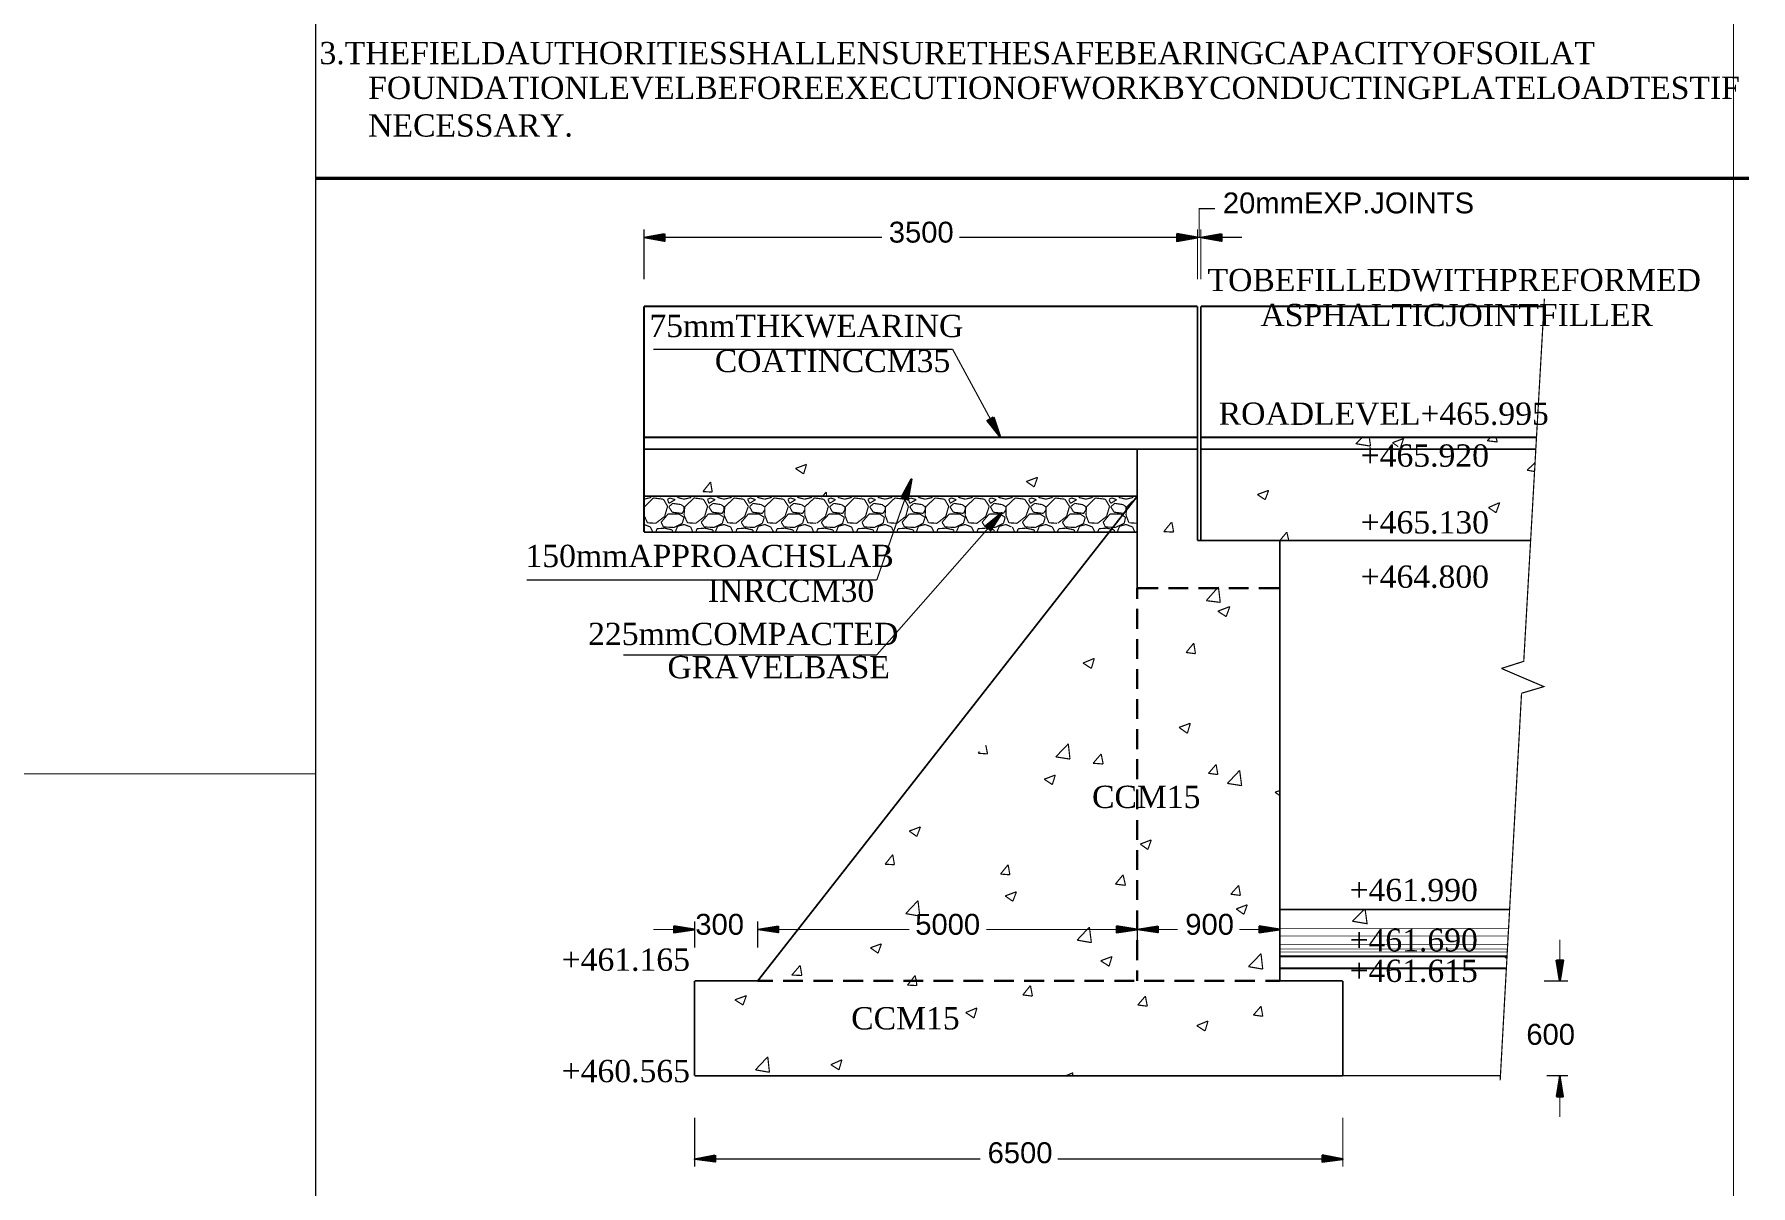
# Model space of a CAD drawing. Header units: millimetres. Extents: x 5 to 839, y 41 to 552.
# Drawn here: x 711.8 to 835.1, y 338.3 to 421 of the extents above; entities that cross this region are included whole.
import ezdxf

# ---------------------------------------------------------------- set-up
doc = ezdxf.new("R2010")
doc.units = ezdxf.units.MM
for name, color, linetype in [('H', 7, 'Continuous'), ('P', 7, 'Continuous'), ('T', 7, 'Continuous')]:
    doc.layers.add(name, color=color, linetype=linetype)

msp = doc.modelspace()

# ---------------------------------------------------------------- hatches: boundary and pattern name
at = {"layer": 'H', "linetype": 'Continuous'}
for points in [[(757.096, 406.135), (755.615, 406.382), (757.096, 406.647), (757.096, 406.135)], [(793.891, 406.135), (793.891, 406.647), (795.373, 406.382), (793.891, 406.135)], [(793.891, 406.135), (793.891, 406.647), (795.373, 406.382), (793.891, 406.135)], [(797.101, 406.135), (795.62, 406.382), (797.101, 406.647), (797.101, 406.135)], [(781.191, 392.042), (780.256, 393.224), (780.733, 393.471), (781.191, 392.042)], [(774.594, 387.544), (774.118, 387.72), (774.841, 389.026), (774.594, 387.544)], [(780.521, 385.357), (780.168, 385.692), (781.315, 386.609), (780.521, 385.357)], [(757.784, 356.482), (757.784, 356.941), (759.266, 356.694), (757.784, 356.482)], [(765.281, 356.482), (763.799, 356.694), (765.281, 356.941), (765.281, 356.482)], [(765.281, 356.482), (763.799, 356.694), (765.281, 356.941), (765.281, 356.482)], [(789.57, 356.482), (789.57, 356.941), (791.051, 356.694), (789.57, 356.482)], [(792.533, 356.482), (791.051, 356.694), (792.533, 356.941), (792.533, 356.482)], [(799.818, 356.482), (799.818, 356.941), (801.299, 356.694), (799.818, 356.482)], [(821.408, 353.007), (821.196, 354.489), (821.655, 354.489), (821.408, 353.007)], [(821.196, 344.699), (821.408, 346.198), (821.655, 344.699), (821.196, 344.699)], [(760.748, 340.007), (759.266, 340.219), (760.748, 340.466), (760.748, 340.007)], [(804.351, 340.007), (804.351, 340.466), (805.833, 340.219), (804.351, 340.007)]]:
    msp.add_hatch(color=256, dxfattribs=at).paths.add_polyline_path(points)

# ---------------------------------------------------------------- linework, layer by layer
at = {"layer": 'P'}
for points, const_width in [([(6.738, 41.769), (833.878, 41.769), (833.878, 551.886), (6.738, 551.886), (833.878, 551.886)], 0.085), ([(732.032, 41.769), (732.032, 551.886)], 0.085), ([(732.032, 410.633), (834.99, 410.633)], 0.254), ([(795.496, 406.4), (795.496, 408.464), (796.643, 408.464)], 0.085), ([(755.615, 403.384), (755.615, 406.982)], 0.085), ([(795.373, 403.384), (795.373, 406.982)], 0.085), ([(795.373, 403.384), (795.373, 406.982)], 0.085), ([(795.62, 403.384), (795.62, 406.982)], 0.085), ([(757.096, 406.4), (772.724, 406.4)], 0.085), ([(793.891, 406.4), (778.263, 406.4)], 0.085), ([(793.891, 406.4), (792.445, 406.4)], 0.085), ([(795.62, 406.4), (795.373, 406.4)], 0.085), ([(797.101, 406.4), (798.583, 406.4)], 0.085), ([(820.297, 401.99), (818.815, 375.955), (817.21, 375.444)], 0.085), ([(755.615, 401.443), (755.615, 385.233)], 0.127), ([(795.373, 401.443), (755.615, 401.443)], 0.127), ([(795.373, 401.443), (795.373, 384.634)], 0.127), ([(795.62, 401.443), (795.62, 384.634)], 0.127), ([(820.261, 401.443), (795.62, 401.443)], 0.127), ([(777.787, 398.357), (756.285, 398.357)], 0.085), ([(780.503, 393.347), (777.787, 398.357)], 0.085), ([(755.615, 392.042), (795.373, 392.042)], 0.127), ([(795.62, 392.042), (819.714, 392.042)], 0.127), ([(791.051, 391.195), (755.615, 391.195)], 0.127), ([(791.051, 391.195), (795.373, 391.195)], 0.127), ([(791.051, 381.212), (791.051, 391.195)], 0.127), ([(795.62, 391.195), (819.662, 391.195)], 0.127), ([(806.75, 391.583), (807.226, 392.042)], 0.085), ([(807.808, 391.407), (806.75, 391.583)], 0.085), ([(807.72, 392.042), (807.808, 391.407)], 0.085), ([(809.378, 391.654), (810.189, 391.954)], 0.085), ([(809.378, 391.654), (809.801, 391.372)], 0.085), ([(809.978, 391.372), (810.189, 391.954)], 0.085), ([(816.187, 391.795), (816.451, 392.042)], 0.085), ([(816.187, 391.795), (816.91, 391.707)], 0.085), ([(816.91, 391.707), (816.822, 392.042)], 0.085), ([(766.498, 389.802), (767.292, 390.102)], 0.085), ([(766.498, 389.802), (767.08, 389.414)], 0.085), ([(767.08, 389.414), (767.292, 390.102)], 0.085), ([(819.062, 389.678), (819.626, 390.225)], 0.085), ([(819.062, 389.678), (819.573, 389.59)], 0.085), ([(759.848, 388.144), (760.395, 388.832)], 0.085), ([(760.518, 388.108), (760.395, 388.832)], 0.085), ([(783.078, 388.867), (783.89, 389.167)], 0.085), ([(783.078, 388.867), (783.643, 388.479)], 0.085), ([(783.643, 388.479), (783.89, 389.167)], 0.085), ([(791.051, 387.809), (755.615, 387.809)], 0.127), ([(755.615, 387.597), (756.126, 387.72)], 0.085), ([(756.285, 387.685), (755.65, 387.05)], 0.085), ([(756.126, 387.72), (756.126, 387.809)], 0.085), ([(757.008, 387.597), (756.285, 387.685)], 0.085), ([(756.973, 387.809), (756.761, 387.773)], 0.085), ([(757.308, 387.085), (757.008, 387.597)], 0.085), ([(757.484, 387.685), (757.308, 387.597)], 0.085), ([(757.308, 387.597), (757.396, 387.297)], 0.085), ([(757.396, 387.297), (757.855, 387.562)], 0.085), ([(757.678, 387.297), (757.396, 387.05)], 0.085), ([(757.855, 387.562), (757.484, 387.685)], 0.085), ([(758.278, 387.209), (757.678, 387.297)], 0.085), ([(757.978, 387.809), (758.031, 387.72)], 0.085), ([(758.031, 387.72), (758.49, 387.597)], 0.085), ([(758.49, 387.05), (758.278, 387.209)], 0.085), ([(758.49, 387.597), (759.001, 387.72)], 0.085), ([(759.213, 387.685), (758.543, 387.05)], 0.085), ([(759.001, 387.72), (759.001, 387.809)], 0.085), ([(759.883, 387.597), (759.213, 387.685)], 0.085), ([(759.848, 387.809), (759.672, 387.773)], 0.085), ([(759.848, 388.144), (760.518, 388.108)], 0.085), ([(760.183, 387.085), (759.883, 387.597)], 0.085), ([(760.395, 387.685), (760.183, 387.597)], 0.085), ([(760.183, 387.597), (760.271, 387.297)], 0.085), ([(760.271, 387.297), (760.73, 387.562)], 0.085), ([(760.571, 387.297), (760.271, 387.05)], 0.085), ([(760.73, 387.562), (760.395, 387.685)], 0.085), ([(761.153, 387.209), (760.571, 387.297)], 0.085), ([(760.853, 387.809), (760.906, 387.72)], 0.085), ([(760.906, 387.72), (761.365, 387.597)], 0.085), ([(761.365, 387.05), (761.153, 387.209)], 0.085), ([(761.365, 387.597), (761.877, 387.72)], 0.085), ([(762.088, 387.685), (761.418, 387.05)], 0.085), ([(761.877, 387.72), (761.912, 387.809)], 0.085), ([(762.776, 387.597), (762.088, 387.685)], 0.085), ([(762.723, 387.809), (762.564, 387.773)], 0.085), ([(763.111, 387.085), (762.776, 387.597)], 0.085), ([(763.27, 387.685), (763.058, 387.597)], 0.085), ([(763.058, 387.597), (763.199, 387.297)], 0.085), ([(763.199, 387.297), (763.623, 387.562)], 0.085), ([(763.446, 387.297), (763.199, 387.05)], 0.085), ([(763.623, 387.562), (763.27, 387.685)], 0.085), ([(764.028, 387.209), (763.446, 387.297)], 0.085), ([(763.746, 387.809), (763.782, 387.72)], 0.085), ([(763.782, 353.007), (791.051, 387.809)], 0.127), ([(763.782, 387.72), (764.293, 387.597)], 0.085), ([(764.293, 387.05), (764.028, 387.209)], 0.085), ([(764.293, 387.597), (764.752, 387.72)], 0.085), ([(764.963, 387.685), (764.293, 387.05)], 0.085), ([(764.752, 387.72), (764.805, 387.809)], 0.085), ([(765.651, 387.597), (764.963, 387.685)], 0.085), ([(765.598, 387.809), (765.44, 387.773)], 0.085), ([(765.986, 387.085), (765.651, 387.597)], 0.085), ([(766.145, 387.685), (765.951, 387.597)], 0.085), ([(765.951, 387.597), (766.075, 387.297)], 0.085), ([(766.075, 387.297), (766.498, 387.562)], 0.085), ([(766.374, 387.297), (766.075, 387.05)], 0.085), ([(766.498, 387.562), (766.145, 387.685)], 0.085), ([(766.921, 387.209), (766.374, 387.297)], 0.085), ([(766.621, 387.809), (766.657, 387.72)], 0.085), ([(766.657, 387.72), (767.168, 387.597)], 0.085), ([(767.168, 387.05), (766.921, 387.209)], 0.085), ([(767.168, 387.597), (767.644, 387.72)], 0.085), ([(767.856, 387.685), (767.168, 387.05)], 0.085), ([(767.644, 387.72), (767.68, 387.809)], 0.085), ([(768.526, 387.597), (767.856, 387.685)], 0.085), ([(768.526, 387.809), (768.315, 387.773)], 0.085), ([(768.438, 387.809), (768.703, 388.108)], 0.085), ([(768.862, 387.085), (768.526, 387.597)], 0.085), ([(768.738, 387.809), (768.703, 388.108)], 0.085), ([(769.038, 387.685), (768.826, 387.597)], 0.085), ([(768.826, 387.597), (768.95, 387.297)], 0.085), ([(768.95, 387.297), (769.373, 387.562)], 0.085), ([(769.25, 387.297), (768.95, 387.05)], 0.085), ([(769.373, 387.562), (769.038, 387.685)], 0.085), ([(769.796, 387.209), (769.25, 387.297)], 0.085), ([(769.549, 387.809), (769.549, 387.72)], 0.085), ([(769.549, 387.72), (770.043, 387.597)], 0.085), ([(770.043, 387.05), (769.796, 387.209)], 0.085), ([(770.043, 387.597), (770.52, 387.72)], 0.085), ([(770.731, 387.685), (770.096, 387.05)], 0.085), ([(770.52, 387.72), (770.555, 387.809)], 0.085), ([(771.437, 387.597), (770.731, 387.685)], 0.085), ([(771.402, 387.809), (771.19, 387.773)], 0.085), ([(771.737, 387.085), (771.437, 387.597)], 0.085), ([(771.913, 387.685), (771.701, 387.597)], 0.085), ([(771.701, 387.597), (771.825, 387.297)], 0.085), ([(771.825, 387.297), (772.248, 387.562)], 0.085), ([(772.125, 387.297), (771.825, 387.05)], 0.085), ([(772.248, 387.562), (771.913, 387.685)], 0.085), ([(772.724, 387.209), (772.125, 387.297)], 0.085), ([(774.365, 387.632), (772.336, 381.794)], 0.085), ([(772.425, 387.809), (772.425, 387.72)], 0.085), ([(772.425, 387.72), (772.936, 387.597)], 0.085), ([(772.936, 387.05), (772.724, 387.209)], 0.085), ([(772.936, 387.597), (773.43, 387.72)], 0.085), ([(773.642, 387.685), (772.971, 387.05)], 0.085), ([(773.43, 387.72), (773.43, 387.809)], 0.085), ([(774.33, 387.597), (773.606, 387.685)], 0.085), ([(774.277, 387.809), (774.065, 387.773)], 0.085), ([(774.612, 387.085), (774.33, 387.597)], 0.085), ([(774.788, 387.685), (774.612, 387.597)], 0.085), ([(774.612, 387.597), (774.7, 387.297)], 0.085), ([(774.7, 387.297), (775.176, 387.562)], 0.085), ([(775, 387.297), (774.7, 387.05)], 0.085), ([(775.176, 387.562), (774.788, 387.685)], 0.085), ([(775.6, 387.209), (775, 387.297)], 0.085), ([(775.3, 387.809), (775.335, 387.72)], 0.085), ([(775.335, 387.72), (775.811, 387.597)], 0.085), ([(775.811, 387.05), (775.6, 387.209)], 0.085), ([(775.811, 387.597), (776.323, 387.72)], 0.085), ([(776.534, 387.685), (775.847, 387.05)], 0.085), ([(776.323, 387.72), (776.323, 387.809)], 0.085), ([(777.205, 387.597), (776.534, 387.685)], 0.085), ([(777.169, 387.809), (776.993, 387.773)], 0.085), ([(777.505, 387.085), (777.205, 387.597)], 0.085), ([(777.716, 387.685), (777.505, 387.597)], 0.085), ([(777.505, 387.597), (777.628, 387.297)], 0.085), ([(777.593, 387.297), (778.051, 387.562)], 0.085), ([(777.875, 387.297), (777.593, 387.05)], 0.085), ([(778.051, 387.562), (777.716, 387.685)], 0.085), ([(778.475, 387.209), (777.875, 387.297)], 0.085), ([(778.175, 387.809), (778.228, 387.72)], 0.085), ([(778.228, 387.72), (778.686, 387.597)], 0.085), ([(778.686, 387.05), (778.475, 387.209)], 0.085), ([(778.686, 387.597), (779.198, 387.72)], 0.085), ([(779.41, 387.685), (778.722, 387.05)], 0.085), ([(779.198, 387.72), (779.233, 387.809)], 0.085), ([(780.08, 387.597), (779.41, 387.685)], 0.085), ([(780.045, 387.809), (779.868, 387.773)], 0.085), ([(780.415, 387.085), (780.08, 387.597)], 0.085), ([(780.591, 387.685), (780.38, 387.597)], 0.085), ([(780.38, 387.562), (780.503, 387.297)], 0.085), ([(780.503, 387.297), (780.927, 387.562)], 0.085), ([(780.768, 387.297), (780.503, 387.05)], 0.085), ([(780.927, 387.562), (780.591, 387.685)], 0.085), ([(781.35, 387.209), (780.768, 387.297)], 0.085), ([(781.05, 387.809), (781.103, 387.72)], 0.085), ([(781.103, 387.72), (781.614, 387.597)], 0.085), ([(781.614, 387.05), (781.35, 387.209)], 0.085), ([(781.614, 387.597), (782.073, 387.72)], 0.085), ([(782.285, 387.685), (781.614, 387.05)], 0.085), ([(782.073, 387.72), (782.108, 387.809)], 0.085), ([(782.955, 387.597), (782.285, 387.685)], 0.085), ([(782.92, 387.809), (782.743, 387.773)], 0.085), ([(783.308, 387.085), (782.955, 387.597)], 0.085), ([(783.467, 387.685), (783.255, 387.597)], 0.085), ([(783.255, 387.562), (783.378, 387.297)], 0.085), ([(783.378, 387.297), (783.802, 387.562)], 0.085), ([(783.678, 387.297), (783.378, 387.05)], 0.085), ([(783.802, 387.562), (783.467, 387.685)], 0.085), ([(784.225, 387.209), (783.678, 387.297)], 0.085), ([(783.943, 387.809), (783.978, 387.72)], 0.085), ([(783.978, 387.72), (784.49, 387.597)], 0.085), ([(784.49, 387.05), (784.225, 387.209)], 0.085), ([(784.49, 387.597), (784.948, 387.72)], 0.085), ([(785.16, 387.685), (784.525, 387.05)], 0.085), ([(784.948, 387.72), (785.001, 387.809)], 0.085), ([(785.848, 387.597), (785.16, 387.685)], 0.085), ([(785.848, 387.809), (785.636, 387.773)], 0.085), ([(786.183, 387.085), (785.848, 387.597)], 0.085), ([(786.342, 387.685), (786.13, 387.597)], 0.085), ([(786.13, 387.562), (786.253, 387.297)], 0.085), ([(786.253, 387.297), (786.694, 387.562)], 0.085), ([(786.553, 387.297), (786.253, 387.05)], 0.085), ([(786.694, 387.562), (786.342, 387.685)], 0.085), ([(787.118, 387.209), (786.553, 387.297)], 0.085), ([(786.853, 387.809), (786.853, 387.72)], 0.085), ([(786.853, 387.72), (787.365, 387.597)], 0.085), ([(787.365, 387.05), (787.118, 387.209)], 0.085), ([(787.365, 387.597), (787.823, 387.72)], 0.085), ([(788.035, 387.685), (787.4, 387.05)], 0.085), ([(787.823, 387.72), (787.876, 387.809)], 0.085), ([(788.758, 387.597), (788.035, 387.685)], 0.085), ([(788.723, 387.809), (788.511, 387.773)], 0.085), ([(789.058, 387.085), (788.758, 387.597)], 0.085), ([(789.234, 387.685), (789.023, 387.597)], 0.085), ([(789.023, 387.562), (789.146, 387.297)], 0.085), ([(789.146, 387.297), (789.57, 387.562)], 0.085), ([(790.028, 387.209), (789.428, 387.297), (789.146, 387.05)], 0.085), ([(789.57, 387.562), (789.234, 387.685)], 0.085), ([(789.728, 387.809), (789.728, 387.72)], 0.085), ([(789.728, 387.72), (790.24, 387.597)], 0.085), ([(790.24, 387.05), (790.028, 387.209)], 0.085), ([(790.24, 387.597), (790.751, 387.72)], 0.085), ([(790.963, 387.685), (790.293, 387.05)], 0.085), ([(790.751, 387.72), (790.751, 387.809)], 0.085), ([(791.051, 387.632), (790.928, 387.685)], 0.085), ([(799.677, 387.932), (800.488, 388.232)], 0.085), ([(799.677, 387.932), (800.241, 387.562)], 0.085), ([(800.241, 387.562), (800.488, 388.232)], 0.085), ([(816.275, 386.997), (817.086, 387.35)], 0.085), ([(816.822, 386.627), (817.086, 387.35)], 0.085), ([(755.65, 387.05), (755.615, 386.45)], 0.085), ([(755.615, 386.45), (755.862, 385.904)], 0.085), ([(755.862, 385.904), (756.461, 385.868)], 0.085), ([(756.461, 385.868), (757.096, 386.362)], 0.085), ([(756.849, 385.939), (757.343, 386.539)], 0.085), ([(757.008, 385.604), (756.849, 385.939)], 0.085), ([(757.096, 386.362), (757.308, 387.085)], 0.085), ([(757.343, 386.539), (758.119, 386.539)], 0.085), ([(757.396, 387.05), (757.643, 386.662)], 0.085), ([(757.643, 386.662), (758.366, 386.574)], 0.085), ([(758.119, 386.539), (758.49, 386.292)], 0.085), ([(758.366, 386.574), (758.49, 386.838)], 0.085), ([(758.49, 386.292), (758.366, 385.868)], 0.085), ([(758.543, 387.05), (758.49, 386.45)], 0.085), ([(758.49, 386.838), (758.49, 387.05)], 0.085), ([(758.49, 386.45), (758.737, 385.904)], 0.085), ([(758.737, 385.904), (759.337, 385.868)], 0.085), ([(759.337, 385.868), (759.972, 386.362)], 0.085), ([(759.725, 385.939), (760.236, 386.539)], 0.085), ([(759.936, 385.604), (759.725, 385.939)], 0.085), ([(759.972, 386.362), (760.183, 387.085)], 0.085), ([(760.236, 386.539), (760.995, 386.539)], 0.085), ([(760.271, 387.05), (760.518, 386.662)], 0.085), ([(760.518, 386.662), (761.242, 386.574)], 0.085), ([(760.995, 386.539), (761.365, 386.292)], 0.085), ([(761.242, 386.574), (761.365, 386.838)], 0.085), ([(761.365, 386.292), (761.242, 385.868)], 0.085), ([(761.418, 387.05), (761.365, 386.45)], 0.085), ([(761.365, 386.838), (761.365, 387.05)], 0.085), ([(761.365, 386.45), (761.63, 385.904)], 0.085), ([(761.63, 385.904), (762.212, 385.868)], 0.085), ([(762.212, 385.868), (762.847, 386.362)], 0.085), ([(762.6, 385.939), (763.111, 386.539)], 0.085), ([(762.811, 385.604), (762.6, 385.939)], 0.085), ([(762.847, 386.362), (763.111, 387.085)], 0.085), ([(763.111, 386.539), (763.87, 386.539)], 0.085), ([(763.199, 387.05), (763.411, 386.662)], 0.085), ([(763.411, 386.662), (764.117, 386.574)], 0.085), ([(763.87, 386.539), (764.258, 386.292)], 0.085), ([(764.117, 386.574), (764.293, 386.838)], 0.085), ([(764.258, 386.292), (764.117, 385.868)], 0.085), ([(764.293, 387.05), (764.293, 386.45)], 0.085), ([(764.293, 386.838), (764.293, 387.05)], 0.085), ([(764.293, 386.45), (764.505, 385.904)], 0.085), ([(764.505, 385.904), (765.087, 385.868)], 0.085), ([(765.087, 385.868), (765.739, 386.362)], 0.085), ([(765.475, 385.939), (765.986, 386.539)], 0.085), ([(765.687, 385.604), (765.475, 385.939)], 0.085), ([(765.739, 386.362), (765.986, 387.085)], 0.085), ([(765.986, 386.539), (766.745, 386.539)], 0.085), ([(766.075, 387.05), (766.286, 386.662)], 0.085), ([(766.286, 386.662), (767.009, 386.574)], 0.085), ([(766.745, 386.539), (767.133, 386.292)], 0.085), ([(767.009, 386.574), (767.168, 386.838)], 0.085), ([(767.133, 386.292), (767.009, 385.868)], 0.085), ([(767.168, 387.05), (767.168, 386.45)], 0.085), ([(767.168, 386.838), (767.168, 387.05)], 0.085), ([(767.168, 386.45), (767.38, 385.904)], 0.085), ([(767.38, 385.904), (767.98, 385.868)], 0.085), ([(768.015, 385.868), (768.65, 386.362)], 0.085), ([(768.35, 385.939), (768.914, 386.539)], 0.085), ([(768.562, 385.604), (768.35, 385.939)], 0.085), ([(768.65, 386.362), (768.862, 387.085)], 0.085), ([(768.914, 386.539), (769.62, 386.539)], 0.085), ([(768.95, 387.05), (769.161, 386.662)], 0.085), ([(769.161, 386.662), (769.885, 386.574)], 0.085), ([(769.62, 386.539), (770.008, 386.292)], 0.085), ([(769.885, 386.574), (770.043, 386.838)], 0.085), ([(770.008, 386.292), (769.885, 385.868)], 0.085), ([(770.096, 387.05), (770.043, 386.45)], 0.085), ([(770.043, 386.838), (770.043, 387.05)], 0.085), ([(770.043, 386.45), (770.255, 385.904)], 0.085), ([(770.255, 385.904), (770.89, 385.868)], 0.085), ([(770.89, 385.868), (771.525, 386.362)], 0.085), ([(771.278, 385.939), (771.79, 386.539)], 0.085), ([(771.437, 385.604), (771.278, 385.939)], 0.085), ([(771.525, 386.362), (771.737, 387.085)], 0.085), ([(771.79, 386.539), (772.548, 386.539)], 0.085), ([(771.825, 387.05), (772.089, 386.662)], 0.085), ([(772.089, 386.662), (772.795, 386.574)], 0.085), ([(772.548, 386.539), (772.883, 386.292)], 0.085), ([(772.795, 386.574), (772.936, 386.838)], 0.085), ([(772.883, 386.292), (772.795, 385.868)], 0.085), ([(772.971, 387.05), (772.936, 386.45)], 0.085), ([(772.936, 386.838), (772.936, 387.05)], 0.085), ([(772.936, 386.45), (773.148, 385.904)], 0.085), ([(773.183, 385.904), (773.783, 385.868)], 0.085), ([(773.783, 385.868), (774.418, 386.362)], 0.085), ([(774.153, 385.939), (774.665, 386.539)], 0.085), ([(774.33, 385.604), (774.153, 385.939)], 0.085), ([(774.418, 386.362), (774.612, 387.085)], 0.085), ([(774.665, 386.539), (775.423, 386.539)], 0.085), ([(774.7, 387.05), (774.965, 386.662)], 0.085), ([(774.965, 386.662), (775.67, 386.574)], 0.085), ([(775.423, 386.539), (775.811, 386.292)], 0.085), ([(775.67, 386.574), (775.811, 386.838)], 0.085), ([(775.811, 386.292), (775.67, 385.868)], 0.085), ([(775.847, 387.05), (775.811, 386.45)], 0.085), ([(775.811, 386.838), (775.811, 387.05)], 0.085), ([(775.811, 386.45), (776.058, 385.904)], 0.085), ([(776.058, 385.904), (776.658, 385.868)], 0.085), ([(776.658, 385.868), (777.293, 386.362)], 0.085), ([(777.028, 385.939), (777.54, 386.539)], 0.085), ([(777.24, 385.604), (777.028, 385.939)], 0.085), ([(777.293, 386.362), (777.505, 387.085)], 0.085), ([(777.54, 386.539), (778.298, 386.539)], 0.085), ([(777.593, 387.05), (777.84, 386.662)], 0.085), ([(777.84, 386.662), (778.563, 386.574)], 0.085), ([(778.298, 386.539), (778.686, 386.292)], 0.085), ([(778.563, 386.574), (778.686, 386.838)], 0.085), ([(778.686, 386.292), (778.563, 385.868)], 0.085), ([(778.722, 387.05), (778.686, 386.45)], 0.085), ([(778.686, 386.838), (778.686, 387.05)], 0.085), ([(778.686, 386.45), (778.933, 385.904)], 0.085), ([(778.933, 385.904), (779.533, 385.868)], 0.085), ([(779.533, 385.868), (780.168, 386.362)], 0.085), ([(779.903, 385.939), (780.415, 386.539)], 0.085), ([(780.133, 385.604), (779.903, 385.939)], 0.085), ([(780.168, 386.362), (780.415, 387.085)], 0.085), ([(780.415, 386.539), (781.191, 386.539)], 0.085), ([(780.503, 387.05), (780.715, 386.662)], 0.085), ([(780.715, 386.662), (781.438, 386.574)], 0.085), ([(781.191, 386.539), (781.562, 386.292)], 0.085), ([(781.438, 386.574), (781.614, 386.838)], 0.085), ([(781.562, 386.292), (781.438, 385.868)], 0.085), ([(781.614, 387.05), (781.614, 386.45)], 0.085), ([(781.614, 386.838), (781.614, 387.05)], 0.085), ([(781.614, 386.45), (781.826, 385.904)], 0.085), ([(781.826, 385.904), (782.408, 385.868)], 0.085), ([(782.408, 385.868), (783.043, 386.362)], 0.085), ([(782.796, 385.939), (783.308, 386.539)], 0.085), ([(783.008, 385.604), (782.796, 385.939)], 0.085), ([(783.043, 386.362), (783.308, 387.085)], 0.085), ([(783.308, 386.539), (784.066, 386.539)], 0.085), ([(783.378, 387.05), (783.59, 386.662)], 0.085), ([(783.59, 386.662), (784.313, 386.574)], 0.085), ([(784.066, 386.539), (784.437, 386.292)], 0.085), ([(784.313, 386.574), (784.49, 386.838)], 0.085), ([(784.437, 386.292), (784.313, 385.868)], 0.085), ([(784.49, 387.05), (784.49, 386.45)], 0.085), ([(784.49, 386.838), (784.49, 387.05)], 0.085), ([(784.49, 386.45), (784.701, 385.904)], 0.085), ([(784.701, 385.904), (785.283, 385.868)], 0.085), ([(785.336, 385.868), (785.971, 386.362)], 0.085), ([(785.671, 385.939), (786.218, 386.539)], 0.085), ([(785.883, 385.604), (785.671, 385.939)], 0.085), ([(785.971, 386.362), (786.183, 387.085)], 0.085), ([(786.218, 386.539), (786.941, 386.539)], 0.085), ([(786.253, 387.05), (786.483, 386.662)], 0.085), ([(786.483, 386.662), (787.241, 386.574)], 0.085), ([(786.941, 386.539), (787.312, 386.292)], 0.085), ([(787.188, 386.574), (787.365, 386.838)], 0.085), ([(787.312, 386.292), (787.188, 385.868)], 0.085), ([(787.4, 387.05), (787.365, 386.45)], 0.085), ([(787.365, 386.838), (787.365, 387.05)], 0.085), ([(787.365, 386.45), (787.576, 385.904)], 0.085), ([(787.576, 385.904), (788.211, 385.868)], 0.085), ([(788.211, 385.868), (788.846, 386.362)], 0.085), ([(788.599, 385.939), (789.093, 386.539)], 0.085), ([(788.758, 385.604), (788.599, 385.939)], 0.085), ([(788.846, 386.362), (789.058, 387.085)], 0.085), ([(789.093, 386.539), (789.869, 386.539)], 0.085), ([(789.146, 387.05), (789.393, 386.662)], 0.085), ([(789.393, 386.662), (790.116, 386.574)], 0.085), ([(789.869, 386.539), (790.205, 386.292)], 0.085), ([(790.116, 386.574), (790.24, 386.838)], 0.085), ([(790.205, 386.292), (790.116, 385.868)], 0.085), ([(790.293, 387.05), (790.24, 386.45)], 0.085), ([(790.24, 386.838), (790.24, 387.05)], 0.085), ([(790.24, 386.45), (790.452, 385.904)], 0.085), ([(790.487, 385.904), (791.051, 385.868)], 0.085), ([(792.956, 385.269), (793.503, 385.939)], 0.085), ([(793.662, 385.233), (793.538, 385.939)], 0.085), ([(816.275, 386.997), (816.822, 386.627)], 0.085), ([(780.344, 385.516), (772.336, 376.414), (754.133, 376.414)], 0.085), ([(791.051, 385.233), (755.615, 385.233)], 0.127), ([(755.615, 385.78), (756.073, 385.604)], 0.085), ([(756.073, 385.604), (756.25, 385.233)], 0.085), ([(756.461, 385.233), (756.55, 385.48)], 0.085), ([(757.096, 385.516), (756.55, 385.48)], 0.085), ([(757.767, 385.568), (757.008, 385.604)], 0.085), ([(757.767, 385.568), (757.008, 385.604)], 0.085), ([(757.643, 385.392), (757.096, 385.516)], 0.085), ([(757.678, 385.233), (757.643, 385.392)], 0.085), ([(758.366, 385.868), (757.767, 385.568)], 0.085), ([(757.855, 385.233), (758.031, 385.657)], 0.085), ([(758.031, 385.657), (758.49, 385.78)], 0.085), ([(758.49, 385.78), (758.966, 385.604)], 0.085), ([(758.966, 385.604), (759.125, 385.233)], 0.085), ([(759.337, 385.233), (759.425, 385.48)], 0.085), ([(759.972, 385.516), (759.425, 385.48)], 0.085), ([(760.659, 385.568), (759.936, 385.604)], 0.085), ([(760.659, 385.568), (759.936, 385.604)], 0.085), ([(760.571, 385.392), (759.972, 385.516)], 0.085), ([(760.571, 385.233), (760.571, 385.392)], 0.085), ([(761.242, 385.868), (760.659, 385.568)], 0.085), ([(760.73, 385.233), (760.906, 385.657)], 0.085), ([(760.906, 385.657), (761.365, 385.78)], 0.085), ([(761.365, 385.78), (761.841, 385.604)], 0.085), ([(761.841, 385.604), (762, 385.233)], 0.085), ([(762.212, 385.233), (762.3, 385.48)], 0.085), ([(762.847, 385.516), (762.3, 385.48)], 0.085), ([(763.535, 385.568), (762.811, 385.604)], 0.085), ([(763.535, 385.568), (762.811, 385.604)], 0.085), ([(763.446, 385.392), (762.847, 385.516)], 0.085), ([(763.446, 385.233), (763.446, 385.392)], 0.085), ([(764.117, 385.868), (763.535, 385.568)], 0.085), ([(763.658, 385.233), (763.834, 385.657)], 0.085), ([(763.834, 385.657), (764.293, 385.78)], 0.085), ([(764.293, 385.78), (764.716, 385.604)], 0.085), ([(764.716, 385.604), (764.928, 385.233)], 0.085), ([(765.087, 385.233), (765.175, 385.48)], 0.085), ([(765.739, 385.516), (765.175, 385.48)], 0.085), ([(766.41, 385.568), (765.687, 385.604)], 0.085), ([(766.41, 385.568), (765.687, 385.604)], 0.085), ([(766.322, 385.392), (765.739, 385.516)], 0.085), ([(766.374, 385.233), (766.322, 385.392)], 0.085), ([(767.009, 385.868), (766.41, 385.568)], 0.085), ([(766.533, 385.233), (766.71, 385.657)], 0.085), ([(766.71, 385.657), (767.168, 385.78)], 0.085), ([(767.168, 385.78), (767.644, 385.604)], 0.085), ([(767.644, 385.604), (767.803, 385.233)], 0.085), ([(768.015, 385.233), (768.103, 385.48)], 0.085), ([(768.615, 385.516), (768.103, 385.48)], 0.085), ([(769.285, 385.568), (768.562, 385.604)], 0.085), ([(769.285, 385.568), (768.562, 385.604)], 0.085), ([(769.197, 385.392), (768.615, 385.516)], 0.085), ([(769.25, 385.233), (769.197, 385.392)], 0.085), ([(769.92, 385.868), (769.285, 385.568)], 0.085), ([(769.408, 385.233), (769.585, 385.657)], 0.085), ([(769.585, 385.657), (770.043, 385.78)], 0.085), ([(770.043, 385.78), (770.52, 385.604)], 0.085), ([(770.52, 385.604), (770.678, 385.233)], 0.085), ([(770.89, 385.233), (770.978, 385.48)], 0.085), ([(771.525, 385.516), (770.978, 385.48)], 0.085), ([(772.16, 385.568), (771.437, 385.604)], 0.085), ([(772.16, 385.568), (771.437, 385.604)], 0.085), ([(772.089, 385.392), (771.525, 385.516)], 0.085), ([(772.125, 385.233), (772.089, 385.392)], 0.085), ([(772.795, 385.868), (772.16, 385.568)], 0.085), ([(772.301, 385.233), (772.46, 385.657)], 0.085), ([(772.46, 385.657), (772.936, 385.78)], 0.085), ([(772.936, 385.78), (773.395, 385.604)], 0.085), ([(773.395, 385.604), (773.553, 385.233)], 0.085), ([(773.783, 385.233), (773.853, 385.48)], 0.085), ([(774.418, 385.516), (773.853, 385.48)], 0.085), ([(775.088, 385.568), (774.33, 385.604)], 0.085), ([(775.088, 385.568), (774.33, 385.604)], 0.085), ([(774.965, 385.392), (774.418, 385.516)], 0.085), ([(775, 385.233), (774.965, 385.392)], 0.085), ([(775.67, 385.868), (775.088, 385.568)], 0.085), ([(775.176, 385.233), (775.335, 385.657)], 0.085), ([(775.335, 385.657), (775.811, 385.78)], 0.085), ([(775.811, 385.78), (776.27, 385.604)], 0.085), ([(776.27, 385.604), (776.446, 385.233)], 0.085), ([(776.658, 385.233), (776.728, 385.48)], 0.085), ([(777.293, 385.516), (776.728, 385.48)], 0.085), ([(777.963, 385.568), (777.24, 385.604)], 0.085), ([(777.963, 385.568), (777.24, 385.604)], 0.085), ([(777.875, 385.392), (777.293, 385.516)], 0.085), ([(777.875, 385.233), (777.875, 385.392)], 0.085), ([(778.563, 385.868), (777.963, 385.568)], 0.085), ([(778.051, 385.233), (778.228, 385.657)], 0.085), ([(778.228, 385.657), (778.686, 385.78)], 0.085), ([(778.686, 385.78), (779.145, 385.604)], 0.085), ([(779.145, 385.604), (779.321, 385.233)], 0.085), ([(779.533, 385.233), (779.621, 385.48)], 0.085), ([(780.168, 385.516), (779.621, 385.48)], 0.085), ([(780.838, 385.568), (780.133, 385.604)], 0.085), ([(780.838, 385.568), (780.133, 385.604)], 0.085), ([(780.768, 385.392), (780.168, 385.516)], 0.085), ([(780.768, 385.233), (780.768, 385.392)], 0.085), ([(781.438, 385.868), (780.838, 385.568)], 0.085), ([(780.962, 385.233), (781.138, 385.657)], 0.085), ([(781.138, 385.657), (781.614, 385.78)], 0.085), ([(781.614, 385.78), (782.02, 385.604)], 0.085), ([(782.073, 385.604), (782.249, 385.233)], 0.085), ([(782.408, 385.233), (782.496, 385.48)], 0.085), ([(783.043, 385.516), (782.496, 385.48)], 0.085), ([(783.731, 385.568), (783.008, 385.604)], 0.085), ([(783.731, 385.568), (783.008, 385.604)], 0.085), ([(783.643, 385.392), (783.043, 385.516)], 0.085), ([(783.678, 385.233), (783.643, 385.392)], 0.085), ([(784.313, 385.868), (783.731, 385.568)], 0.085), ([(783.855, 385.233), (784.013, 385.657)], 0.085), ([(784.013, 385.657), (784.49, 385.78)], 0.085), ([(784.49, 385.78), (784.948, 385.604)], 0.085), ([(784.948, 385.604), (785.125, 385.233)], 0.085), ([(785.283, 385.233), (785.424, 385.48)], 0.085), ([(785.918, 385.516), (785.424, 385.48)], 0.085), ([(786.606, 385.568), (785.883, 385.604)], 0.085), ([(786.606, 385.568), (785.883, 385.604)], 0.085), ([(786.518, 385.392), (785.918, 385.516)], 0.085), ([(786.553, 385.233), (786.518, 385.392)], 0.085), ([(787.241, 385.868), (786.606, 385.568)], 0.085), ([(786.73, 385.233), (786.906, 385.657)], 0.085), ([(786.906, 385.657), (787.365, 385.78)], 0.085), ([(787.365, 385.78), (787.823, 385.604)], 0.085), ([(787.823, 385.604), (788, 385.233)], 0.085), ([(788.211, 385.233), (788.3, 385.48)], 0.085), ([(788.846, 385.516), (788.3, 385.48)], 0.085), ([(789.481, 385.568), (788.758, 385.604)], 0.085), ([(789.481, 385.568), (788.758, 385.604)], 0.085), ([(789.393, 385.392), (788.846, 385.516)], 0.085), ([(789.428, 385.233), (789.393, 385.392)], 0.085), ([(790.116, 385.868), (789.481, 385.568)], 0.085), ([(789.605, 385.233), (789.781, 385.657)], 0.085), ([(789.781, 385.657), (790.24, 385.78)], 0.085), ([(790.24, 385.78), (790.716, 385.604)], 0.085), ([(790.716, 385.604), (790.875, 385.233)], 0.085), ([(792.956, 385.269), (793.662, 385.233)], 0.085), ([(801.299, 384.634), (801.793, 385.233)], 0.085), ([(801.934, 384.634), (801.793, 385.233)], 0.085), ([(795.373, 384.634), (801.299, 384.634), (801.299, 381.212)], 0.127), ([(801.299, 384.634), (819.291, 384.634)], 0.127), ([(772.336, 381.794), (747.183, 381.794)], 0.085), ([(792.568, 381.212), (791.051, 381.212)], 0.169), ([(791.051, 381.212), (791.051, 380.436)], 0.169), ([(794.72, 381.212), (793.291, 381.212)], 0.169), ([(796.89, 381.212), (795.443, 381.212)], 0.169), ([(796.008, 380.312), (796.802, 381.212)], 0.085), ([(796.802, 381.212), (796.89, 381.282)], 0.085), ([(797.013, 380.189), (796.89, 381.212), (796.89, 381.282)], 0.085), ([(799.042, 381.212), (797.613, 381.212)], 0.169), ([(801.299, 381.212), (799.765, 381.212)], 0.169), ([(801.299, 381.212), (801.299, 353.007)], 0.127), ([(791.051, 379.73), (791.051, 378.284)], 0.169), ([(796.008, 380.312), (797.013, 380.189)], 0.085), ([(796.837, 379.554), (797.701, 379.889)], 0.085), ([(797.437, 379.166), (797.701, 379.889)], 0.085), ([(796.837, 379.554), (797.437, 379.166)], 0.085), ([(791.051, 377.56), (791.051, 376.132)], 0.169), ([(794.561, 376.59), (795.108, 377.261)], 0.085), ([(795.232, 376.502), (795.108, 377.261)], 0.085), ([(787.153, 375.832), (787.964, 376.167)], 0.085), ([(787.753, 375.444), (787.964, 376.167)], 0.085), ([(794.561, 376.59), (795.232, 376.502)], 0.085), ([(787.153, 375.832), (787.753, 375.444)], 0.085), ([(791.051, 375.408), (791.051, 373.962)], 0.169), ([(817.21, 375.444), (820.261, 374.138), (818.656, 373.662)], 0.085), ([(818.656, 373.662), (817.122, 345.863)], 0.085), ([(791.051, 373.239), (791.051, 371.81)], 0.169), ([(791.051, 371.087), (791.051, 369.641)], 0.169), ([(794.05, 371.21), (794.861, 371.51)], 0.085), ([(794.05, 371.21), (794.65, 370.787)], 0.085), ([(794.65, 370.787), (794.861, 371.51)], 0.085), ([(780.292, 369.305), (780.168, 369.94)], 0.085), ([(785.195, 369.094), (786.095, 370.029)], 0.085), ([(786.218, 368.935), (786.095, 370.029)], 0.085), ([(779.621, 369.358), (779.709, 369.482)], 0.085), ([(779.621, 369.358), (780.292, 369.305)], 0.085), ([(785.195, 369.094), (786.218, 368.935)], 0.085), ([(787.876, 368.635), (788.458, 369.305)], 0.085), ([(787.876, 368.635), (788.599, 368.582)], 0.085), ([(788.599, 368.582), (788.458, 369.305)], 0.085), ([(791.051, 368.935), (791.051, 367.489)], 0.169), ([(621.418, 367.877), (732.032, 367.877)], 0.085), ([(784.366, 367.489), (785.16, 367.788)], 0.085), ([(784.366, 367.489), (784.948, 367.101)], 0.085), ([(784.948, 367.101), (785.16, 367.788)], 0.085), ([(796.167, 367.912), (796.713, 368.547)], 0.085), ([(796.167, 367.912), (796.837, 367.824)], 0.085), ([(796.837, 367.824), (796.713, 368.547)], 0.085), ([(797.525, 367.189), (798.407, 368.124)], 0.085), ([(798.548, 367.03), (798.407, 368.124)], 0.085), ([(791.051, 366.765), (791.051, 365.337)], 0.169), ([(797.525, 367.189), (798.548, 367.03)], 0.085), ([(800.947, 366.554), (801.299, 366.677)], 0.085), ([(800.947, 366.554), (801.299, 366.307)], 0.085), ([(774.665, 363.767), (775.476, 364.067)], 0.085), ([(774.665, 363.767), (775.212, 363.379)], 0.085), ([(775.212, 363.379), (775.476, 364.067)], 0.085), ([(791.051, 364.561), (791.051, 363.132)], 0.169), ([(791.263, 362.832), (792.057, 363.132)], 0.085), ([(791.263, 362.832), (791.81, 362.444)], 0.085), ([(791.81, 362.444), (792.057, 363.132)], 0.085), ([(772.936, 361.386), (773.483, 362.073)], 0.085), ([(772.936, 361.386), (773.606, 361.35)], 0.085), ([(773.606, 361.35), (773.483, 362.073)], 0.085), ([(781.226, 360.68), (781.773, 361.35)], 0.085), ([(781.897, 360.627), (781.773, 361.35)], 0.085), ([(791.051, 362.409), (791.051, 360.962)], 0.169), ([(781.226, 360.68), (781.897, 360.627)], 0.085), ([(789.481, 359.957), (790.028, 360.627)], 0.085), ([(790.205, 359.869), (790.028, 360.627)], 0.085), ([(791.051, 360.257), (791.051, 358.81)], 0.169), ([(774.418, 357.84), (775.3, 358.775)], 0.085), ([(775.423, 357.664), (775.3, 358.775)], 0.085), ([(781.562, 359.11), (782.373, 359.41)], 0.085), ([(781.562, 359.11), (782.108, 358.722)], 0.085), ([(782.108, 358.722), (782.373, 359.41)], 0.085), ([(789.481, 359.957), (790.205, 359.869)], 0.085), ([(797.772, 359.234), (798.336, 359.869)], 0.085), ([(797.772, 359.234), (798.46, 359.145)], 0.085), ([(798.46, 359.145), (798.336, 359.869)], 0.085), ([(774.418, 357.84), (775.423, 357.664)], 0.085), ([(791.051, 358.087), (791.051, 356.658)], 0.169), ([(798.16, 358.175), (798.953, 358.475)], 0.085), ([(798.16, 358.175), (798.707, 357.787)], 0.085), ([(798.707, 357.787), (798.953, 358.475)], 0.085), ([(801.299, 358.14), (817.809, 358.14)], 0.127), ([(807.42, 358.14), (807.561, 357.117), (806.503, 357.293)], 0.085), ([(806.503, 357.293), (807.35, 358.14)], 0.085), ([(757.767, 356.694), (756.285, 356.694)], 0.085), ([(759.248, 355.388), (759.248, 357.293)], 0.085), ([(763.782, 355.388), (763.782, 357.293)], 0.085), ([(763.782, 355.388), (763.782, 357.293)], 0.085), ([(765.263, 356.694), (774.665, 356.694)], 0.085), ([(765.263, 356.694), (766.745, 356.694)], 0.085), ([(789.57, 356.694), (780.203, 356.694)], 0.085), ([(786.73, 355.935), (787.612, 356.87)], 0.085), ([(787.753, 355.759), (787.612, 356.87)], 0.085), ([(791.051, 355.388), (791.051, 357.293)], 0.085), ([(791.051, 355.388), (791.051, 357.293)], 0.085), ([(792.533, 356.694), (793.962, 356.694)], 0.085), ([(799.818, 356.694), (798.371, 356.694)], 0.085), ([(801.299, 355.388), (801.299, 357.293)], 0.085), ([(801.299, 356.782), (817.721, 356.782)], 0.042), ([(771.878, 355.388), (772.672, 355.671)], 0.085), ([(771.878, 355.388), (772.425, 355)], 0.085), ([(772.425, 355), (772.672, 355.671)], 0.085), ([(786.73, 355.935), (787.753, 355.759)], 0.085), ([(791.051, 355.935), (791.051, 354.489)], 0.169), ([(801.299, 356.235), (817.721, 356.235)], 0.042), ([(801.299, 355.635), (817.668, 355.635)], 0.042), ([(801.299, 355.3), (817.633, 355.3)], 0.042), ([(801.299, 355.088), (817.633, 355.088)], 0.042), ([(821.408, 354.489), (821.408, 355.97)], 0.085), ([(766.233, 353.43), (766.833, 354.118)], 0.085), ([(766.957, 353.395), (766.833, 354.118)], 0.085), ([(788.423, 354.453), (789.234, 354.753)], 0.085), ([(788.423, 354.453), (789.023, 354.065)], 0.085), ([(789.023, 354.065), (789.234, 354.753)], 0.085), ([(799.042, 354.03), (799.941, 354.965)], 0.085), ([(799.042, 354.03), (800.065, 353.854)], 0.085), ([(800.065, 353.854), (799.941, 354.965)], 0.085), ([(801.299, 354.753), (817.633, 354.753)], 0.127), ([(801.299, 353.907), (817.545, 353.907)], 0.127), ([(801.299, 354.824), (817.633, 354.824)], 0.042), ([(817.421, 354.753), (817.598, 354.612)], 0.085), ([(763.782, 353.007), (759.248, 353.007)], 0.127), ([(759.248, 353.007), (759.248, 346.198)], 0.127), ([(763.782, 353.007), (764.893, 353.007)], 0.169), ([(765.598, 353.007), (767.045, 353.007)], 0.169), ([(766.233, 353.43), (766.957, 353.395)], 0.085), ([(767.768, 353.007), (769.197, 353.007)], 0.169), ([(769.92, 353.007), (771.366, 353.007)], 0.169), ([(772.089, 353.007), (773.518, 353.007)], 0.169), ([(774.241, 353.007), (775.67, 353.007)], 0.169), ([(774.541, 352.707), (774.788, 353.007)], 0.085), ([(774.541, 352.707), (775.212, 352.672)], 0.085), ([(774.788, 353.007), (775.088, 353.395)], 0.085), ([(775.176, 353.007), (775.088, 353.395)], 0.085), ([(775.212, 352.672), (775.176, 353.007)], 0.085), ([(776.393, 353.007), (777.84, 353.007)], 0.169), ([(778.563, 353.007), (779.992, 353.007)], 0.169), ([(780.768, 353.007), (782.197, 353.007)], 0.169), ([(782.832, 352.002), (783.378, 352.672)], 0.085), ([(782.92, 353.007), (784.366, 353.007)], 0.169), ([(783.519, 351.913), (783.378, 352.672)], 0.085), ([(785.072, 353.007), (786.518, 353.007)], 0.169), ([(787.241, 353.007), (788.67, 353.007)], 0.169), ([(789.393, 353.007), (790.84, 353.007)], 0.169), ([(791.051, 353.766), (791.051, 353.007)], 0.169), ([(791.545, 353.007), (792.992, 353.007)], 0.169), ([(793.715, 353.007), (795.161, 353.007)], 0.169), ([(795.867, 353.007), (797.313, 353.007)], 0.169), ([(798.036, 353.007), (799.518, 353.007)], 0.169), ([(800.241, 353.007), (801.299, 353.007)], 0.169), ([(801.299, 353.007), (805.815, 353.007)], 0.127), ([(805.815, 353.007), (805.815, 346.198)], 0.127), ([(820.261, 353.007), (821.99, 353.007)], 0.085), ([(762.141, 351.649), (762.97, 351.949)], 0.085), ([(762.141, 351.649), (762.723, 351.278)], 0.085), ([(762.723, 351.278), (762.97, 351.949)], 0.085), ([(782.832, 352.002), (783.519, 351.913)], 0.085), ([(791.087, 351.278), (791.633, 351.913)], 0.085), ([(791.774, 351.19), (791.633, 351.913)], 0.085), ([(778.722, 350.732), (779.533, 351.067)], 0.085), ([(778.722, 350.732), (779.321, 350.344)], 0.085), ([(779.321, 350.344), (779.533, 351.067)], 0.085), ([(791.087, 351.278), (791.774, 351.19)], 0.085), ([(799.394, 350.555), (799.941, 351.19)], 0.085), ([(799.394, 350.555), (800.065, 350.467)], 0.085), ([(800.065, 350.467), (799.941, 351.19)], 0.085), ([(795.32, 349.797), (796.131, 350.132)], 0.085), ([(795.32, 349.797), (795.92, 349.409)], 0.085), ([(795.92, 349.409), (796.131, 350.132)], 0.085), ([(763.623, 346.622), (764.505, 347.557)], 0.085), ([(763.623, 346.622), (764.628, 346.445)], 0.085), ([(764.628, 346.445), (764.505, 347.557)], 0.085), ([(769.038, 346.992), (769.832, 347.345)], 0.085), ([(769.038, 346.992), (769.62, 346.622)], 0.085), ([(769.62, 346.622), (769.832, 347.345)], 0.085), ([(759.248, 346.198), (805.815, 346.198)], 0.127), ([(785.918, 346.198), (786.43, 346.41)], 0.085), ([(786.395, 346.198), (786.43, 346.41)], 0.085), ([(805.815, 346.198), (817.122, 346.198)], 0.085), ([(820.473, 346.198), (821.99, 346.198)], 0.085), ([(821.408, 344.717), (821.408, 343.235)], 0.085), ([(759.248, 343.182), (759.248, 339.672)], 0.085), ([(805.815, 343.182), (805.815, 339.672)], 0.085), ([(760.73, 340.219), (779.78, 340.219)], 0.085), ([(804.333, 340.219), (785.336, 340.219)], 0.085)]:
    msp.add_lwpolyline(points, dxfattribs=dict(at, const_width=const_width))
for points in [[(757.096, 406.647), (757.096, 406.135), (755.615, 406.4), (757.096, 406.647)], [(793.891, 406.647), (793.891, 406.135), (795.373, 406.4), (793.891, 406.647)], [(793.891, 406.647), (793.891, 406.135), (795.373, 406.4), (793.891, 406.647)], [(797.101, 406.647), (797.101, 406.135), (795.62, 406.4), (797.101, 406.647)], [(780.715, 393.488), (781.191, 392.042), (780.256, 393.224), (780.715, 393.488)], [(774.118, 387.72), (774.841, 389.043), (774.577, 387.562), (774.118, 387.72)], [(780.168, 385.692), (781.315, 386.627), (780.503, 385.357), (780.168, 385.692)], [(757.767, 356.941), (757.767, 356.482), (759.248, 356.694), (757.767, 356.941)], [(765.263, 356.941), (765.263, 356.482), (763.782, 356.694), (765.263, 356.941)], [(765.263, 356.941), (765.263, 356.482), (763.782, 356.694), (765.263, 356.941)], [(789.57, 356.941), (789.57, 356.482), (791.051, 356.694), (789.57, 356.941)], [(792.533, 356.941), (792.533, 356.482), (791.051, 356.694), (792.533, 356.941)], [(799.818, 356.941), (799.818, 356.482), (801.299, 356.694), (799.818, 356.941)], [(821.178, 354.489), (821.655, 354.489), (821.408, 353.007), (821.178, 354.489)], [(821.178, 344.717), (821.655, 344.717), (821.408, 346.198), (821.178, 344.717)], [(760.73, 340.483), (760.73, 340.007), (759.248, 340.219), (760.73, 340.483)], [(804.333, 340.483), (804.333, 340.007), (805.815, 340.219), (804.333, 340.483)]]:
    msp.add_lwpolyline(points, dxfattribs=at)

# ---------------------------------------------------------------- texts
at = {"layer": 'T', "attachment_point": 7}
for s, insert, char_height in [('{\\fTimes New Roman|b0|i0|c0|p18;3.THEFIELDAUTHORITIESSHALLENSURETHESAFEBEARINGCAPACITYOFSOILAT}', (732.3, 418.8), 1.6), ('{\\fTimes New Roman|b0|i0|c0|p18;FOUNDATIONLEVELBEFOREEXECUTIONOFWORKBYCONDUCTINGPLATELOADTESTIF}', (735.8, 416.3), 1.6), ('{\\fTimes New Roman|b0|i0|c0|p18;NECESSARY.}', (735.8, 413.6), 1.6), ('{\\fArial|b0|i0|c0|p18;20mmEXP.JOINTS}', (797.2, 408.1), 1.5), ('{\\fArial|b0|i0|c0|p18;3500}', (773.2, 406), 1.5), ('{\\fTimes New Roman|b0|i0|c0|p18;TOBEFILLEDWITHPREFORMED}', (796.1, 402.5), 1.6), ('{\\fTimes New Roman|b0|i0|c0|p18;75mmTHKWEARING}', (756, 399.2), 1.6), ('{\\fTimes New Roman|b0|i0|c0|p18;ASPHALTICJOINTFILLER}', (799.9, 400), 1.6), ('{\\fTimes New Roman|b0|i0|c0|p18;COATINCCM35}', (760.7, 396.7), 1.6), ('{\\fTimes New Roman|b0|i0|c0|p18;ROADLEVEL+465.995}', (796.9, 392.9), 1.6), ('{\\fTimes New Roman|b0|i0|c0|p18;+465.920}', (807.1, 389.9), 1.6), ('{\\fTimes New Roman|b0|i0|c0|p18;+465.130}', (807.1, 385.1), 1.6), ('{\\fTimes New Roman|b0|i0|c0|p18;150mmAPPROACHSLAB}', (747.1, 382.7), 1.6), ('{\\fTimes New Roman|b0|i0|c0|p18;+464.800}', (807.1, 381.2), 1.6), ('{\\fTimes New Roman|b0|i0|c0|p18;INRCCM30}', (760.2, 380.2), 1.6), ('{\\fTimes New Roman|b0|i0|c0|p18;225mmCOMPACTED}', (751.6, 377.1), 1.6), ('{\\fTimes New Roman|b0|i0|c0|p18;GRAVELBASE}', (757.3, 374.7), 1.6), ('{\\fTimes New Roman|b0|i0|c0|p18;CCM15}', (787.8, 365.4), 1.6), ('{\\fTimes New Roman|b0|i0|c0|p18;+461.990}', (806.3, 358.7), 1.6), ('{\\fArial|b0|i0|c0|p18;300}', (759.3, 356.3), 1.5), ('{\\fArial|b0|i0|c0|p18;5000}', (775.1, 356.3), 1.5), ('{\\fArial|b0|i0|c0|p18;900}', (794.5, 356.3), 1.5), ('{\\fTimes New Roman|b0|i0|c0|p18;+461.690}', (806.3, 355.1), 1.6), ('{\\fTimes New Roman|b0|i0|c0|p18;+461.165}', (749.7, 353.7), 1.6), ('{\\fTimes New Roman|b0|i0|c0|p18;+461.615}', (806.3, 352.9), 1.6), ('{\\fTimes New Roman|b0|i0|c0|p18;CCM15}', (770.5, 349.5), 1.6), ('{\\fArial|b0|i0|c0|p18;600}', (819, 348.4), 1.5), ('{\\fTimes New Roman|b0|i0|c0|p18;+460.565}', (749.7, 345.7), 1.6), ('{\\fArial|b0|i0|c0|p18;6500}', (780.3, 339.9), 1.5)]:
    msp.add_mtext(s, dxfattribs=dict(at, insert=insert, char_height=char_height))

doc.saveas('drawing.dxf')
